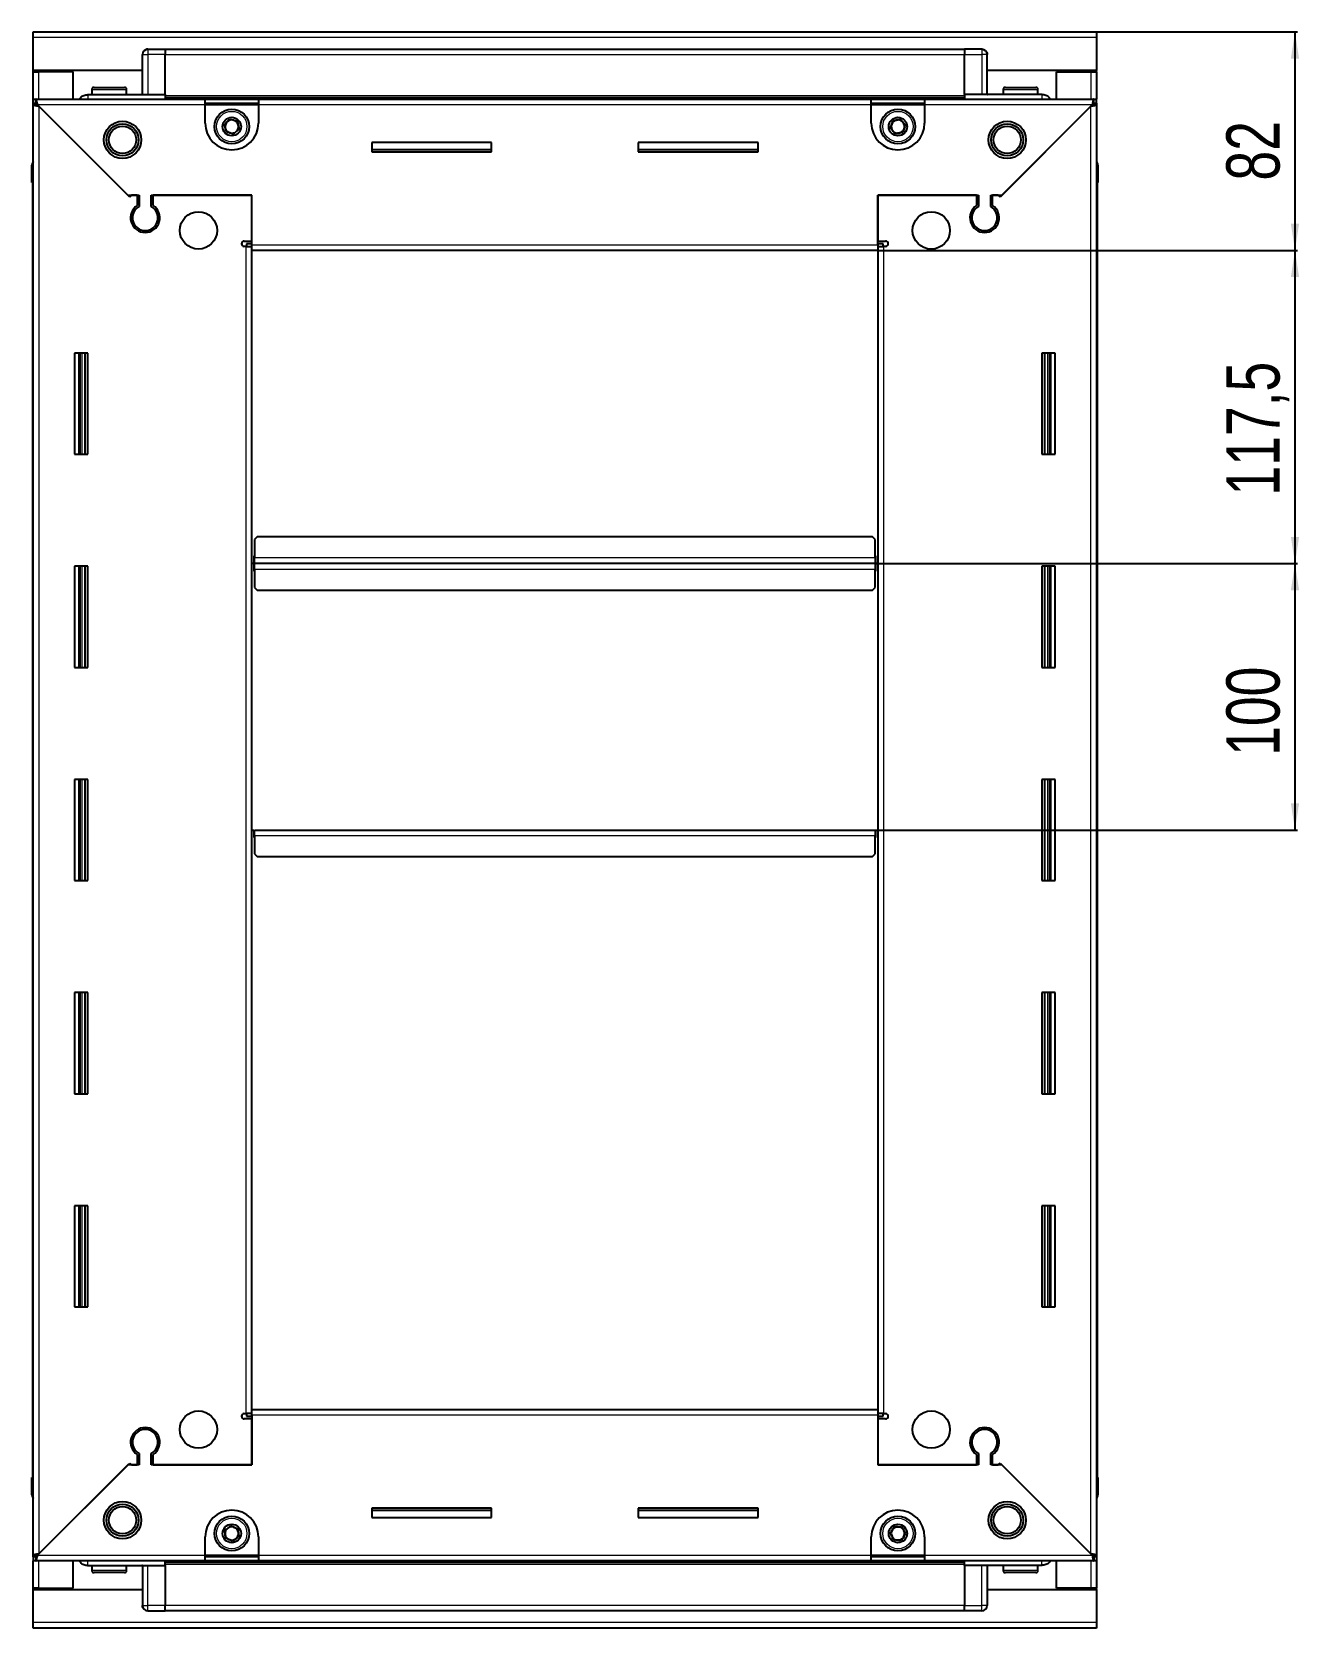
# Model space of a CAD drawing. Header units: millimetres. Extents: x 1021 to 4025, y -1087 to 1584.
# Drawn here: x 3549 to 4025, y 843 to 1442 of the extents above; entities that cross this region are included whole.
import ezdxf

# ---------------------------------------------------------------- set-up
doc = ezdxf.new("R2010")
doc.units = ezdxf.units.MM
doc.layers.add('FORMAT', color=7, linetype='Continuous')
doc.styles.add('SLDTEXTSTYLE0', font='TXT', dxfattribs={"width": 0.75})
doc.dimstyles.new('SLDDIMSTYLE0', dxfattribs={"dimtxt": 20, "dimasz": 10, "dimexe": 0, "dimexo": 0.0625, "dimgap": 5, "dimtad": 2, "dimdec": 1, "dimrnd": 1e-09, "dimzin": 12, "dimdsep": 46, "dimtxsty": 'SLDTEXTSTYLE0', "dimsah": 1, "dimcen": 0.09, "dimadec": 0, "dimazin": 3, "dimtfac": 1, "dimtofl": 0, "dimtmove": 0, "dimatfit": 3, "dimfxl": 0, "dimfrac": 2, "dimtolj": 1, "dimtzin": 12, "dimarcsym": 0})

# ---------------------------------------------------------------- blocks, each defined once
blk = doc.blocks.new('_D_5')
at = {"layer": 'FORMAT'}
for p, q in [((3948.58, 1442.16), (4024.07, 1442.16)), ((4023.07, 1442.16), (4023.07, 1360.16)), ((3866.58, 1360.16), (4024.07, 1360.16))]:
    blk.add_line(p, q, dxfattribs=at)
for points in [[(4023.07, 1442.16), (4021.53, 1432.16), (4024.6, 1432.16)], [(4023.07, 1360.16), (4024.6, 1370.16), (4021.53, 1370.16)]]:
    blk.add_solid(points, dxfattribs=at)
at = {"layer": 'FORMAT', "insert": (3997.29, 1386.39), "char_height": 20, "attachment_point": 1, "rotation": 90, "style": 'SLDTEXTSTYLE0'}
blk.add_mtext('82', dxfattribs=at)
blk = doc.blocks.new('_D_6')
at = {"layer": 'FORMAT'}
for p, q in [((3866.58, 1360.16), (4024.07, 1360.16)), ((4023.07, 1360.16), (4023.07, 1242.66)), ((3865.58, 1242.66), (4024.07, 1242.66))]:
    blk.add_line(p, q, dxfattribs=at)
for points in [[(4023.07, 1360.16), (4021.53, 1350.16), (4024.6, 1350.16)], [(4023.07, 1242.66), (4024.6, 1252.66), (4021.53, 1252.66)]]:
    blk.add_solid(points, dxfattribs=at)
at = {"layer": 'FORMAT', "insert": (3997.29, 1268.16), "char_height": 20, "attachment_point": 1, "rotation": 90, "style": 'SLDTEXTSTYLE0'}
blk.add_mtext('117,5', dxfattribs=at)
blk = doc.blocks.new('_D_7')
at = {"layer": 'FORMAT'}
for p, q in [((3865.58, 1242.66), (4024.07, 1242.66)), ((4023.07, 1242.66), (4023.07, 1142.66)), ((3865.58, 1142.66), (4024.07, 1142.66))]:
    blk.add_line(p, q, dxfattribs=at)
for points in [[(4023.07, 1242.66), (4021.53, 1232.66), (4024.6, 1232.66)], [(4023.07, 1142.66), (4024.6, 1152.66), (4021.53, 1152.66)]]:
    blk.add_solid(points, dxfattribs=at)
at = {"layer": 'FORMAT', "insert": (3997.29, 1170.5), "char_height": 20, "attachment_point": 1, "rotation": 90, "style": 'SLDTEXTSTYLE0'}
blk.add_mtext('100', dxfattribs=at)

msp = doc.modelspace()

# ---------------------------------------------------------------- linework, layer by layer
at = {"color": 7, "linetype": 'Continuous', "lineweight": 25}
for p, q in [((3549.57, 1442.16), (3948.57, 1442.16)), ((3549.57, 1440.06), (3549.57, 1442.16)), ((3549.57, 1427.66), (3549.57, 1440.06)), ((3948.57, 1442.16), (3948.57, 1440.06)), ((3948.57, 1440.06), (3948.57, 1427.66)), ((3590.57, 1418.66), (3590.57, 1433.66)), ((3591.24, 1435.16), (3591.24, 1435.16)), ((3592.57, 1435.66), (3599.07, 1435.66)), ((3592.57, 1435.66), (3599.07, 1435.66)), ((3599.07, 1435.66), (3599.07, 1435.66)), ((3599.07, 1435.66), (3599.07, 1435.66)), ((3599.07, 1435.66), (3599.07, 1433.66)), ((3899.07, 1435.51), (3599.07, 1435.51)), ((3599.07, 1418.66), (3599.07, 1433.66)), ((3899.07, 1435.66), (3899.07, 1435.66)), ((3905.57, 1435.66), (3899.07, 1435.66)), ((3905.57, 1435.66), (3899.07, 1435.66)), ((3899.07, 1435.66), (3899.07, 1433.66)), ((3899.07, 1418.66), (3899.07, 1433.66)), ((3907.57, 1433.66), (3907.57, 1433.66)), ((3907.57, 1418.66), (3907.57, 1433.66)), ((3590.57, 1427.66), (3549.57, 1427.66)), ((3549.57, 1427.16), (3549.57, 1427.66)), ((3549.57, 1416.91), (3549.57, 1427.16)), ((3549.57, 1427.16), (3551.67, 1427.16)), ((3551.07, 1427.16), (3551.07, 1427.66)), ((3564.57, 1427.16), (3551.67, 1427.16)), ((3564.57, 1416.91), (3564.57, 1427.16)), ((3948.57, 1427.66), (3907.57, 1427.66)), ((3933.57, 1416.91), (3933.57, 1427.16)), ((3933.57, 1427.16), (3946.47, 1427.16)), ((3946.47, 1427.16), (3948.57, 1427.16)), ((3947.07, 1427.16), (3947.07, 1427.66)), ((3948.57, 1427.16), (3948.57, 1427.66)), ((3948.57, 1427.16), (3948.57, 1416.91)), ((3571.57, 1420.56), (3571.57, 1418.66)), ((3572.37, 1421.36), (3583.77, 1421.36)), ((3584.57, 1418.66), (3584.57, 1420.56)), ((3913.57, 1420.56), (3913.57, 1418.66)), ((3914.37, 1421.36), (3925.77, 1421.36)), ((3926.57, 1418.66), (3926.57, 1420.56)), ((3549.57, 1415.41), (3549.57, 1416.91)), ((3549.57, 1416.91), (3550.57, 1416.91)), ((3549.57, 1414.91), (3549.57, 1415.41)), ((3549.57, 1415.41), (3550.57, 1415.41)), ((3549.57, 870.41), (3549.57, 1414.91)), ((3551.07, 1414.91), (3549.57, 1414.91)), ((3550.57, 1415.41), (3550.57, 1416.91)), ((3550.57, 1416.91), (3614.07, 1416.91)), ((3551.17, 1414.81), (3585.07, 1380.91)), ((3585.77, 1380.21), (3551.67, 1414.31)), ((3570.07, 1418.66), (3599.07, 1418.66)), ((3599.07, 1418.66), (3599.07, 1418.16)), ((3599.07, 1417.51), (3899.07, 1417.51)), ((3614.07, 1414.81), (3614.07, 1416.91)), ((3614.07, 1416.91), (3634.07, 1416.91)), ((3614.07, 1415.41), (3634.07, 1415.41)), ((3614.07, 1407.91), (3614.07, 1414.81)), ((3634.07, 1416.91), (3634.07, 1414.81)), ((3634.07, 1416.91), (3864.07, 1416.91)), ((3634.07, 1414.81), (3634.07, 1407.91)), ((3864.07, 1414.81), (3864.07, 1416.91)), ((3864.07, 1416.91), (3884.07, 1416.91)), ((3864.07, 1415.41), (3884.07, 1415.41)), ((3864.07, 1407.91), (3864.07, 1414.81)), ((3884.07, 1416.91), (3884.07, 1414.81)), ((3884.07, 1416.91), (3947.57, 1416.91)), ((3884.07, 1414.81), (3884.07, 1407.91)), ((3928.07, 1418.66), (3899.07, 1418.66)), ((3899.07, 1418.66), (3899.07, 1418.16)), ((3946.47, 1414.31), (3912.37, 1380.21)), ((3913.07, 1380.91), (3946.97, 1414.81)), ((3947.07, 1414.91), (3948.57, 1414.91)), ((3947.57, 1415.41), (3947.57, 1416.91)), ((3947.57, 1416.91), (3948.57, 1416.91)), ((3947.57, 1415.41), (3948.57, 1415.41)), ((3948.57, 1415.41), (3948.57, 1416.91)), ((3948.57, 1415.41), (3948.57, 1414.91)), ((3948.57, 1414.91), (3948.57, 870.41)), ((3721.57, 1400.66), (3676.57, 1400.66)), ((3676.57, 1400.66), (3676.57, 1397.16)), ((3721.57, 1397.91), (3676.57, 1397.91)), ((3676.57, 1397.16), (3721.57, 1397.16)), ((3721.57, 1397.16), (3721.57, 1400.66)), ((3821.57, 1400.66), (3776.57, 1400.66)), ((3776.57, 1400.66), (3776.57, 1397.16)), ((3821.57, 1397.91), (3776.57, 1397.91)), ((3776.57, 1397.16), (3821.57, 1397.16)), ((3821.57, 1397.16), (3821.57, 1400.66)), ((3549.07, 1392.16), (3549.07, 1385.66)), ((3549.07, 1385.66), (3549.07, 1392.16)), ((3948.57, 1393.49), (3948.57, 1393.49)), ((3949.07, 1392.16), (3949.07, 1385.66)), ((3949.07, 1385.66), (3949.07, 1392.16)), ((3549.07, 1385.66), (3549.07, 1385.66)), ((3549.57, 1385.66), (3549.07, 1385.66)), ((3549.22, 1385.66), (3549.22, 899.66)), ((3948.57, 1385.66), (3949.07, 1385.66)), ((3948.92, 899.66), (3948.92, 1385.66)), ((3949.07, 1385.66), (3949.07, 1385.66)), ((3949.07, 1385.66), (3949.07, 1385.66)), ((3585.07, 1380.91), (3589.27, 1380.91)), ((3586.47, 1380.91), (3585.77, 1380.21)), ((3588.57, 1380.91), (3586.47, 1380.91)), ((3588.57, 1380.91), (3588.57, 1377.02)), ((3589.27, 1380.91), (3589.27, 1376.63)), ((3593.87, 1380.91), (3631.57, 1380.91)), ((3593.87, 1376.63), (3593.87, 1380.91)), ((3594.57, 1377.02), (3594.57, 1380.91)), ((3631.57, 1380.91), (3594.57, 1380.91)), ((3631.57, 1362.26), (3631.57, 1380.91)), ((3631.57, 1363.66), (3631.57, 1380.91)), ((3866.57, 1380.91), (3904.27, 1380.91)), ((3866.57, 1362.26), (3866.57, 1380.91)), ((3866.57, 1380.91), (3866.57, 1363.66)), ((3903.57, 1380.91), (3866.57, 1380.91)), ((3903.57, 1380.91), (3903.57, 1377.02)), ((3904.27, 1380.91), (3904.27, 1376.63)), ((3908.87, 1380.91), (3913.07, 1380.91)), ((3908.87, 1376.63), (3908.87, 1380.91)), ((3911.67, 1380.91), (3909.57, 1380.91)), ((3909.57, 1377.02), (3909.57, 1380.91)), ((3912.37, 1380.21), (3911.67, 1380.91)), ((3589.57, 1368.05), (3589.57, 1367.29)), ((3908.57, 1368.05), (3908.57, 1367.29)), ((3628.72, 1363.66), (3631.57, 1363.66)), ((3629.47, 1361.66), (3628.72, 1361.66)), ((3629.47, 1361.66), (3631.57, 1361.66)), ((3631.57, 1362.66), (3629.57, 1362.66)), ((3629.57, 1362.66), (3629.57, 1361.66)), ((3631.57, 1360.16), (3631.57, 1362.26)), ((3866.57, 1360.16), (3631.57, 1360.16)), ((3631.57, 925.16), (3631.57, 1360.16)), ((3866.57, 1363.66), (3869.42, 1363.66)), ((3868.57, 1362.66), (3866.57, 1362.66)), ((3866.57, 1362.26), (3866.57, 1360.16)), ((3866.57, 1361.66), (3868.67, 1361.66)), ((3866.57, 1360.16), (3866.57, 925.16)), ((3868.57, 1361.66), (3868.57, 1362.66)), ((3869.42, 1361.66), (3868.67, 1361.66)), ((3570.07, 1321.66), (3565.07, 1321.66)), ((3565.07, 1321.66), (3565.07, 1283.66)), ((3567.22, 1283.66), (3567.22, 1321.66)), ((3569.01, 1283.66), (3569.01, 1321.66)), ((3569.04, 1283.66), (3569.04, 1321.66)), ((3570.07, 1283.66), (3570.07, 1321.66)), ((3928.07, 1321.66), (3928.07, 1283.66)), ((3933.07, 1321.66), (3928.07, 1321.66)), ((3929.09, 1321.66), (3929.09, 1283.66)), ((3929.12, 1321.66), (3929.12, 1283.66)), ((3930.92, 1321.66), (3930.92, 1283.66)), ((3933.07, 1283.66), (3933.07, 1321.66)), ((3565.07, 1283.66), (3570.07, 1283.66)), ((3928.07, 1283.66), (3933.07, 1283.66)), ((3633.57, 1252.66), (3632.57, 1251.66)), ((3864.57, 1252.66), (3633.57, 1252.66)), ((3865.57, 1251.66), (3864.57, 1252.66)), ((3632.57, 1251.66), (3632.57, 1244.76)), ((3865.57, 1244.76), (3865.57, 1251.66)), ((3570.07, 1241.66), (3565.07, 1241.66)), ((3565.07, 1241.66), (3565.07, 1203.66)), ((3567.22, 1203.66), (3567.22, 1241.66)), ((3569.01, 1203.66), (3569.01, 1241.66)), ((3569.04, 1203.66), (3569.04, 1241.66)), ((3570.07, 1203.66), (3570.07, 1241.66)), ((3632.32, 1242.66), (3631.57, 1242.66)), ((3632.57, 1245.51), (3632.32, 1245.51)), ((3632.32, 1245.51), (3632.32, 1242.66)), ((3632.32, 1242.66), (3632.32, 1239.81)), ((3632.57, 1242.66), (3632.57, 1244.76)), ((3632.57, 1240.56), (3632.57, 1242.66)), ((3865.57, 1242.66), (3632.57, 1242.66)), ((3632.57, 1240.56), (3632.57, 1233.66)), ((3865.82, 1245.51), (3865.57, 1245.51)), ((3865.57, 1244.76), (3865.57, 1242.66)), ((3865.57, 1242.66), (3865.57, 1240.56)), ((3865.57, 1233.66), (3865.57, 1240.56)), ((3865.82, 1242.66), (3865.82, 1245.51)), ((3865.82, 1239.81), (3865.82, 1242.66)), ((3866.57, 1242.66), (3865.82, 1242.66)), ((3928.07, 1241.66), (3928.07, 1203.66)), ((3933.07, 1241.66), (3928.07, 1241.66)), ((3929.09, 1241.66), (3929.09, 1203.66)), ((3929.12, 1241.66), (3929.12, 1203.66)), ((3930.92, 1241.66), (3930.92, 1203.66)), ((3933.07, 1203.66), (3933.07, 1241.66)), ((3632.32, 1239.81), (3632.57, 1239.81)), ((3865.57, 1239.81), (3865.82, 1239.81)), ((3632.57, 1233.66), (3633.57, 1232.66)), ((3633.57, 1232.66), (3864.57, 1232.66)), ((3864.57, 1232.66), (3865.57, 1233.66)), ((3565.07, 1203.66), (3570.07, 1203.66)), ((3928.07, 1203.66), (3933.07, 1203.66)), ((3570.07, 1161.66), (3565.07, 1161.66)), ((3565.07, 1161.66), (3565.07, 1123.66)), ((3567.22, 1123.66), (3567.22, 1161.66)), ((3569.01, 1123.66), (3569.01, 1161.66)), ((3569.04, 1123.66), (3569.04, 1161.66)), ((3570.07, 1123.66), (3570.07, 1161.66)), ((3928.07, 1161.66), (3928.07, 1123.66)), ((3933.07, 1161.66), (3928.07, 1161.66)), ((3929.09, 1161.66), (3929.09, 1123.66)), ((3929.12, 1161.66), (3929.12, 1123.66)), ((3930.92, 1161.66), (3930.92, 1123.66)), ((3933.07, 1123.66), (3933.07, 1161.66)), ((3631.57, 1142.66), (3632.32, 1142.66)), ((3632.32, 1142.66), (3632.32, 1139.81)), ((3632.32, 1139.81), (3632.57, 1139.81)), ((3632.57, 1140.56), (3632.57, 1142.66)), ((3632.57, 1142.66), (3865.57, 1142.66)), ((3632.57, 1140.56), (3632.57, 1133.66)), ((3865.57, 1142.66), (3865.57, 1140.56)), ((3865.57, 1133.66), (3865.57, 1140.56)), ((3865.57, 1139.81), (3865.82, 1139.81)), ((3865.82, 1139.81), (3865.82, 1142.66)), ((3865.82, 1142.66), (3866.57, 1142.66)), ((3632.57, 1133.66), (3633.57, 1132.66)), ((3633.57, 1132.66), (3864.57, 1132.66)), ((3864.57, 1132.66), (3865.57, 1133.66)), ((3565.07, 1123.66), (3570.07, 1123.66)), ((3928.07, 1123.66), (3933.07, 1123.66)), ((3570.07, 1081.66), (3565.07, 1081.66)), ((3565.07, 1081.66), (3565.07, 1043.66)), ((3567.22, 1043.66), (3567.22, 1081.66)), ((3569.01, 1043.66), (3569.01, 1081.66)), ((3569.04, 1043.66), (3569.04, 1081.66)), ((3570.07, 1043.66), (3570.07, 1081.66)), ((3928.07, 1081.66), (3928.07, 1043.66)), ((3933.07, 1081.66), (3928.07, 1081.66)), ((3929.09, 1081.66), (3929.09, 1043.66)), ((3929.12, 1081.66), (3929.12, 1043.66)), ((3930.92, 1081.66), (3930.92, 1043.66)), ((3933.07, 1043.66), (3933.07, 1081.66)), ((3565.07, 1043.66), (3570.07, 1043.66)), ((3928.07, 1043.66), (3933.07, 1043.66)), ((3570.07, 1001.66), (3565.07, 1001.66)), ((3565.07, 1001.66), (3565.07, 963.66)), ((3567.22, 963.66), (3567.22, 1001.66)), ((3569.01, 963.66), (3569.01, 1001.66)), ((3569.04, 963.66), (3569.04, 1001.66)), ((3570.07, 963.66), (3570.07, 1001.66)), ((3928.07, 1001.66), (3928.07, 963.66)), ((3933.07, 1001.66), (3928.07, 1001.66)), ((3929.09, 1001.66), (3929.09, 963.66)), ((3929.12, 1001.66), (3929.12, 963.66)), ((3930.92, 1001.66), (3930.92, 963.66)), ((3933.07, 963.66), (3933.07, 1001.66)), ((3565.07, 963.66), (3570.07, 963.66)), ((3928.07, 963.66), (3933.07, 963.66)), ((3628.72, 923.66), (3629.47, 923.66)), ((3631.57, 923.66), (3629.47, 923.66)), ((3629.57, 923.66), (3629.57, 922.66)), ((3629.57, 922.66), (3631.57, 922.66)), ((3631.57, 923.06), (3631.57, 925.16)), ((3631.57, 925.16), (3866.57, 925.16)), ((3631.57, 923.06), (3631.57, 904.41)), ((3866.57, 925.16), (3866.57, 923.06)), ((3868.67, 923.66), (3866.57, 923.66)), ((3866.57, 923.06), (3866.57, 904.41)), ((3866.57, 922.66), (3868.57, 922.66)), ((3868.57, 922.66), (3868.57, 923.66)), ((3868.67, 923.66), (3869.42, 923.66)), ((3589.57, 918.04), (3589.57, 917.28)), ((3631.57, 921.66), (3628.72, 921.66)), ((3631.57, 904.41), (3631.57, 921.66)), ((3866.57, 921.66), (3866.57, 904.41)), ((3869.42, 921.66), (3866.57, 921.66)), ((3908.57, 918.04), (3908.57, 917.28)), ((3551.67, 871.01), (3585.77, 905.11)), ((3585.77, 905.11), (3586.47, 904.41)), ((3588.57, 908.3), (3588.57, 904.41)), ((3589.27, 908.7), (3589.27, 904.41)), ((3593.87, 904.41), (3593.87, 908.7)), ((3594.57, 904.41), (3594.57, 908.3)), ((3903.57, 908.3), (3903.57, 904.41)), ((3904.27, 908.7), (3904.27, 904.41)), ((3908.87, 904.41), (3908.87, 908.7)), ((3909.57, 904.41), (3909.57, 908.3)), ((3911.67, 904.41), (3912.37, 905.11)), ((3912.37, 905.11), (3946.47, 871.01)), ((3549.07, 899.66), (3549.07, 899.66)), ((3549.07, 893.16), (3549.07, 899.66)), ((3549.07, 899.66), (3549.07, 899.66)), ((3549.07, 899.66), (3549.07, 893.16)), ((3549.57, 899.66), (3549.07, 899.66)), ((3585.07, 904.41), (3551.17, 870.51)), ((3589.27, 904.41), (3585.07, 904.41)), ((3586.47, 904.41), (3588.57, 904.41)), ((3631.57, 904.41), (3593.87, 904.41)), ((3594.57, 904.41), (3631.57, 904.41)), ((3904.27, 904.41), (3866.57, 904.41)), ((3866.57, 904.41), (3903.57, 904.41)), ((3913.07, 904.41), (3908.87, 904.41)), ((3909.57, 904.41), (3911.67, 904.41)), ((3946.97, 870.51), (3913.07, 904.41)), ((3948.57, 899.66), (3949.07, 899.66)), ((3949.07, 899.66), (3949.07, 899.66)), ((3949.07, 893.16), (3949.07, 899.66)), ((3949.07, 899.66), (3949.07, 893.16)), ((3549.57, 891.84), (3549.57, 891.84)), ((3721.57, 888.16), (3676.57, 888.16)), ((3676.57, 888.16), (3676.57, 884.66)), ((3676.57, 887.41), (3721.57, 887.41)), ((3721.57, 884.66), (3721.57, 888.16)), ((3821.57, 888.16), (3776.57, 888.16)), ((3776.57, 888.16), (3776.57, 884.66)), ((3776.57, 887.41), (3821.57, 887.41)), ((3821.57, 884.66), (3821.57, 888.16)), ((3676.57, 884.66), (3721.57, 884.66)), ((3776.57, 884.66), (3821.57, 884.66)), ((3614.07, 870.51), (3614.07, 877.41)), ((3634.07, 877.41), (3634.07, 870.51)), ((3864.07, 870.51), (3864.07, 877.41)), ((3884.07, 877.41), (3884.07, 870.51)), ((3549.57, 869.91), (3549.57, 870.41)), ((3551.07, 870.41), (3549.57, 870.41)), ((3549.57, 869.91), (3549.57, 868.41)), ((3550.57, 869.91), (3549.57, 869.91)), ((3550.57, 869.91), (3550.57, 868.41)), ((3614.07, 868.41), (3614.07, 870.51)), ((3634.07, 869.91), (3614.07, 869.91)), ((3634.07, 870.51), (3634.07, 868.41)), ((3864.07, 868.41), (3864.07, 870.51)), ((3884.07, 869.91), (3864.07, 869.91)), ((3884.07, 870.51), (3884.07, 868.41)), ((3947.07, 870.41), (3948.57, 870.41)), ((3947.57, 869.91), (3947.57, 868.41)), ((3948.57, 869.91), (3947.57, 869.91)), ((3948.57, 870.41), (3948.57, 869.91)), ((3948.57, 869.91), (3948.57, 868.41)), ((3549.57, 858.16), (3549.57, 868.41)), ((3550.57, 868.41), (3549.57, 868.41)), ((3614.07, 868.41), (3550.57, 868.41)), ((3564.57, 858.16), (3564.57, 868.41)), ((3570.07, 866.66), (3599.07, 866.66)), ((3571.57, 866.66), (3571.57, 864.76)), ((3576.14, 863.96), (3572.37, 863.96)), ((3583.77, 863.96), (3576.14, 863.96)), ((3584.57, 864.76), (3584.57, 866.66)), ((3590.57, 866.66), (3590.57, 851.66)), ((3899.07, 867.81), (3599.07, 867.81)), ((3599.07, 866.66), (3599.07, 867.16)), ((3599.07, 866.66), (3599.07, 851.66)), ((3634.07, 868.41), (3614.07, 868.41)), ((3864.07, 868.41), (3634.07, 868.41)), ((3884.07, 868.41), (3864.07, 868.41)), ((3947.57, 868.41), (3884.07, 868.41)), ((3899.07, 866.66), (3899.07, 867.16)), ((3928.07, 866.66), (3899.07, 866.66)), ((3899.07, 866.66), (3899.07, 851.66)), ((3907.57, 866.66), (3907.57, 851.66)), ((3913.57, 866.66), (3913.57, 864.76)), ((3921.36, 863.96), (3914.37, 863.96)), ((3925.77, 863.96), (3921.36, 863.96)), ((3926.57, 864.76), (3926.57, 866.66)), ((3933.57, 858.16), (3933.57, 868.41)), ((3948.57, 868.41), (3947.57, 868.41)), ((3948.57, 868.41), (3948.57, 858.16)), ((3551.67, 858.16), (3549.57, 858.16)), ((3549.57, 857.66), (3549.57, 858.16)), ((3549.57, 845.26), (3549.57, 857.66)), ((3549.57, 857.66), (3590.57, 857.66)), ((3551.07, 857.66), (3551.07, 858.16)), ((3551.67, 858.16), (3564.57, 858.16)), ((3907.57, 857.66), (3948.57, 857.66)), ((3946.47, 858.16), (3933.57, 858.16)), ((3948.57, 858.16), (3946.47, 858.16)), ((3947.07, 857.66), (3947.07, 858.16)), ((3948.57, 857.66), (3948.57, 858.16)), ((3948.57, 857.66), (3948.57, 845.26)), ((3590.57, 851.66), (3590.57, 851.66)), ((3599.07, 849.66), (3599.07, 851.66)), ((3899.07, 849.66), (3899.07, 851.66)), ((3549.57, 843.16), (3549.57, 845.26)), ((3592.57, 849.66), (3599.07, 849.66)), ((3592.57, 849.66), (3599.07, 849.66)), ((3599.07, 849.81), (3899.07, 849.81)), ((3599.07, 849.66), (3599.07, 849.66)), ((3899.07, 849.66), (3899.07, 849.66)), ((3905.57, 849.66), (3899.07, 849.66)), ((3899.07, 849.66), (3899.07, 849.66)), ((3905.57, 849.66), (3899.07, 849.66)), ((3906.89, 850.16), (3906.89, 850.16)), ((3948.57, 845.26), (3948.57, 843.16)), ((3948.57, 843.16), (3549.57, 843.16))]:
    msp.add_line(p, q, dxfattribs=at)
at = {"color": 8, "linetype": 'Continuous', "lineweight": 18}
for p, q in [((3948.57, 1440.06), (3549.57, 1440.06)), ((3590.57, 1433.66), (3592.57, 1433.66)), ((3592.57, 1435.66), (3592.57, 1433.66)), ((3592.57, 1433.66), (3592.57, 1418.66)), ((3599.07, 1433.66), (3592.57, 1433.66)), ((3899.07, 1433.51), (3599.07, 1433.51)), ((3899.07, 1433.66), (3905.57, 1433.66)), ((3905.57, 1435.66), (3905.57, 1433.66)), ((3905.57, 1433.66), (3905.57, 1418.66)), ((3907.57, 1433.66), (3905.57, 1433.66)), ((3551.67, 1427.16), (3551.67, 1427.66)), ((3551.67, 1416.91), (3551.67, 1427.16)), ((3946.47, 1427.66), (3946.47, 1427.16)), ((3946.47, 1427.16), (3946.47, 1416.91)), ((3571.57, 1420.56), (3584.57, 1420.56)), ((3913.57, 1420.56), (3926.57, 1420.56)), ((3614.07, 1414.81), (3551.17, 1414.81)), ((3551.67, 1414.31), (3551.67, 871.01)), ((3899.07, 1418.16), (3599.07, 1418.16)), ((3899.07, 1416.93), (3599.07, 1416.93)), ((3614.07, 1414.81), (3634.07, 1414.81)), ((3864.07, 1414.81), (3634.07, 1414.81)), ((3864.07, 1414.81), (3884.07, 1414.81)), ((3946.97, 1414.81), (3884.07, 1414.81)), ((3946.47, 871.01), (3946.47, 1414.31)), ((3549.57, 1392.16), (3549.07, 1392.16)), ((3948.57, 1392.16), (3949.07, 1392.16)), ((3629.47, 923.66), (3629.47, 1361.66)), ((3631.57, 1362.26), (3866.57, 1362.26)), ((3868.67, 1361.66), (3868.67, 923.66)), ((3566.57, 1321.66), (3566.57, 1283.66)), ((3567.8, 1321.66), (3567.8, 1283.66)), ((3930.33, 1283.66), (3930.33, 1321.66)), ((3931.57, 1283.66), (3931.57, 1321.66)), ((3566.57, 1241.66), (3566.57, 1203.66)), ((3567.8, 1241.66), (3567.8, 1203.66)), ((3865.57, 1244.76), (3632.57, 1244.76)), ((3632.57, 1240.56), (3865.57, 1240.56)), ((3930.33, 1203.66), (3930.33, 1241.66)), ((3931.57, 1203.66), (3931.57, 1241.66)), ((3566.57, 1161.66), (3566.57, 1123.66)), ((3567.8, 1161.66), (3567.8, 1123.66)), ((3930.33, 1123.66), (3930.33, 1161.66)), ((3931.57, 1123.66), (3931.57, 1161.66)), ((3632.57, 1140.56), (3865.57, 1140.56)), ((3566.57, 1081.66), (3566.57, 1043.66)), ((3567.8, 1081.66), (3567.8, 1043.66)), ((3930.33, 1043.66), (3930.33, 1081.66)), ((3931.57, 1043.66), (3931.57, 1081.66)), ((3566.57, 1001.66), (3566.57, 963.66)), ((3567.8, 1001.66), (3567.8, 963.66)), ((3930.33, 963.66), (3930.33, 1001.66)), ((3931.57, 963.66), (3931.57, 1001.66)), ((3866.57, 923.06), (3631.57, 923.06)), ((3549.57, 893.16), (3549.07, 893.16)), ((3948.57, 893.16), (3949.07, 893.16)), ((3551.17, 870.51), (3614.07, 870.51)), ((3634.07, 870.51), (3614.07, 870.51)), ((3634.07, 870.51), (3864.07, 870.51)), ((3884.07, 870.51), (3864.07, 870.51)), ((3884.07, 870.51), (3946.97, 870.51)), ((3551.67, 858.16), (3551.67, 868.41)), ((3575.87, 864.76), (3571.57, 864.76)), ((3584.57, 864.76), (3575.87, 864.76)), ((3592.57, 851.66), (3592.57, 866.66)), ((3599.07, 868.4), (3899.07, 868.4)), ((3599.07, 867.16), (3899.07, 867.16)), ((3905.57, 851.66), (3905.57, 866.66)), ((3921.54, 864.76), (3913.57, 864.76)), ((3926.57, 864.76), (3921.54, 864.76)), ((3946.47, 868.41), (3946.47, 858.16)), ((3551.67, 857.66), (3551.67, 858.16)), ((3946.47, 858.16), (3946.47, 857.66)), ((3590.57, 851.66), (3592.57, 851.66)), ((3599.07, 851.66), (3592.57, 851.66)), ((3592.57, 849.66), (3592.57, 851.66)), ((3599.07, 851.81), (3899.07, 851.81)), ((3899.07, 851.66), (3905.57, 851.66)), ((3907.57, 851.66), (3905.57, 851.66)), ((3905.57, 849.66), (3905.57, 851.66)), ((3948.57, 845.26), (3549.57, 845.26))]:
    msp.add_line(p, q, dxfattribs=at)
at = {"color": 7, "linetype": 'Continuous', "lineweight": 25, "flags": 128}
for points in [[(3907.42, 1434.42), (3907.53, 1434.05), (3907.57, 1433.66)], [(3590.71, 850.91), (3590.6, 851.27), (3590.57, 851.66)]]:
    msp.add_lwpolyline(points, dxfattribs=at)
at = {"color": 7, "linetype": 'Continuous', "lineweight": 25}
for centre, radius in [((3583.07, 1401.66), 7), ((3583.07, 1401.66), 6.03), ((3624.07, 1406.66), 6.5), ((3624.07, 1406.66), 3.46), ((3874.07, 1406.66), 6.5), ((3874.07, 1406.66), 3.46), ((3915.07, 1401.66), 7), ((3915.07, 1401.66), 6.03), ((3583.07, 1401.66), 5.1), ((3915.07, 1401.66), 5.1), ((3611.57, 1367.66), 7), ((3886.57, 1367.66), 7), ((3611.57, 917.66), 7), ((3886.57, 917.66), 7), ((3583.07, 883.66), 7), ((3583.07, 883.66), 6.03), ((3583.07, 883.66), 5.1), ((3915.07, 883.66), 7), ((3915.07, 883.66), 6.03), ((3915.07, 883.66), 5.1), ((3624.07, 878.66), 6.5), ((3624.07, 878.66), 3.46), ((3874.07, 878.66), 6.5), ((3874.07, 878.66), 3.46)]:
    msp.add_circle(centre, radius, dxfattribs=at)
at = {"color": 8, "linetype": 'Continuous', "lineweight": 18}
for centre in [(3624.07, 1406.66), (3874.07, 1406.66), (3624.07, 878.66), (3874.07, 878.66)]:
    msp.add_circle(centre, 5.7, dxfattribs=at)
at = {"color": 7, "linetype": 'Continuous', "lineweight": 25}
for centre, radius, start, end in [((3592.57, 1433.66), 2, 90, 180), ((3592.57, 1433.66), 2, 123.94202, 131.40962), ((3592.57, 1433.66), 2, 90, 108.58003), ((3905.57, 1433.66), 2, 0, 90), ((3572.37, 1420.56), 0.8, 90, 180), ((3583.77, 1420.56), 0.8, 0, 90), ((3914.37, 1420.56), 0.8, 90, 180), ((3925.77, 1420.56), 0.8, 0, 90), ((3590.37, 1418.86), 0.2, 270, 0), ((3907.77, 1418.86), 0.2, 180, 270), ((3624.07, 1407.91), 10, 180, 270), ((3624.07, 1406.66), 2.5, 134.01559, 194.01559), ((3624.07, 1406.66), 2.5, 74.01559, 134.01559), ((3624.07, 1407.91), 10, 270, 0), ((3624.07, 1406.66), 2.5, 14.01559, 74.01559), ((3874.07, 1407.91), 10, 180, 270), ((3874.07, 1406.66), 2.5, 100.11158, 160.11158), ((3874.07, 1406.66), 2.5, 40.11158, 100.11158), ((3874.07, 1407.91), 10, 270, 0), ((3874.07, 1406.66), 2.5, 340.11158, 40.11158), ((3624.07, 1406.66), 2.5, 194.01559, 254.01559), ((3624.07, 1406.66), 2.5, 254.01559, 314.01559), ((3624.07, 1406.66), 2.5, 314.01559, 14.01559), ((3874.07, 1406.66), 2.5, 160.11158, 220.11158), ((3874.07, 1406.66), 2.5, 220.11158, 280.11158), ((3874.07, 1406.66), 2.5, 280.11158, 340.11158), ((3551.07, 1392.16), 2, 138.59038, 180), ((3947.07, 1392.16), 2, 0, 41.39416), ((3591.57, 1372.41), 5.5, 123.05573, 56.94427), ((3591.57, 1372.41), 4.8, 118.63099, 61.36901), ((3906.57, 1372.41), 5.5, 123.05573, 56.94427), ((3906.57, 1372.41), 4.8, 118.63099, 61.36901), ((3628.72, 1362.66), 1, 90, 270), ((3869.42, 1362.66), 1, 270, 90), ((3628.72, 922.66), 1, 90, 270), ((3869.42, 922.66), 1, 270, 90), ((3591.57, 912.91), 5.5, 303.05573, 236.94427), ((3591.57, 912.91), 4.8, 298.63099, 241.36901), ((3906.57, 912.91), 5.5, 303.05573, 236.94427), ((3906.57, 912.91), 4.8, 298.63099, 241.36901), ((3551.07, 893.16), 2, 180, 221.39416), ((3947.07, 893.16), 2, 318.59038, 0), ((3624.07, 877.41), 10, 90, 180), ((3624.07, 877.41), 10, 0, 90), ((3874.07, 877.41), 10, 90, 180), ((3874.07, 877.41), 10, 0, 90), ((3624.07, 878.66), 2.5, 127.47401, 187.47401), ((3624.07, 878.66), 2.5, 67.47401, 127.47401), ((3624.07, 878.66), 2.5, 7.47401, 67.47401), ((3874.07, 878.66), 2.5, 87.04236, 147.04236), ((3874.07, 878.66), 2.5, 27.04236, 87.04236), ((3624.07, 878.66), 2.5, 187.47401, 247.47401), ((3624.07, 878.66), 2.5, 247.47401, 307.47401), ((3624.07, 878.66), 2.5, 307.47401, 7.47401), ((3874.07, 878.66), 2.5, 147.04236, 207.04236), ((3874.07, 878.66), 2.5, 207.04236, 267.04236), ((3874.07, 878.66), 2.5, 267.04236, 327.04236), ((3874.07, 878.66), 2.5, 327.04236, 27.04236), ((3572.37, 864.76), 0.8, 180, 270), ((3583.77, 864.76), 0.8, 270, 360), ((3590.37, 866.46), 0.2, 0, 90), ((3907.77, 866.46), 0.2, 90, 180), ((3914.37, 864.76), 0.8, 180, 270), ((3925.77, 864.76), 0.8, 270, 360), ((3592.57, 851.66), 2, 180, 270), ((3905.57, 851.66), 2, 270, 0)]:
    msp.add_arc(centre, radius, start, end, dxfattribs=at)
for points, knots in [([(3549.57, 1414.91), (3549.59, 1414.87), (3549.64, 1414.78), (3550.04, 1414.64), (3550.6, 1414.51), (3551.18, 1414.4), (3551.54, 1414.34), (3551.67, 1414.31)], [0, 0, 0, 0, 0.2302553, 0.4485219, 0.6667858, 0.8850496, 1, 1, 1, 1]), ([(3551.17, 1414.81), (3551.12, 1415.07), (3551.03, 1415.56), (3550.9, 1416.2), (3550.77, 1416.67), (3550.66, 1416.89), (3550.59, 1416.91), (3550.57, 1416.91)], [0, 0, 0, 0, 0.2302553, 0.4485219, 0.6667858, 0.8850496, 1, 1, 1, 1]), ([(3566.85, 1416.91), (3566.97, 1417.11), (3567.36, 1417.76), (3568.51, 1418.47), (3569.55, 1418.6), (3570.07, 1418.66)], [0, 0, 0, 0, 0.18225, 0.591125, 1, 1, 1, 1]), ([(3599.07, 1418.66), (3599.07, 1418.63), (3599.07, 1418.55), (3599.07, 1417.93), (3599.07, 1417.35), (3599.07, 1416.96), (3599.07, 1416.93)], [0, 0, 0, 0, 0.324279, 0.648558, 0.972836, 1, 1, 1, 1]), ([(3899.07, 1418.66), (3899.07, 1418.63), (3899.07, 1418.55), (3899.07, 1417.93), (3899.07, 1417.35), (3899.07, 1416.96), (3899.07, 1416.93)], [0, 0, 0, 0, 0.324279, 0.648558, 0.972836, 1, 1, 1, 1]), ([(3931.28, 1416.91), (3931.16, 1417.11), (3930.77, 1417.76), (3929.62, 1418.47), (3928.58, 1418.6), (3928.07, 1418.66)], [0, 0, 0, 0, 0.1822499, 0.5911249, 1, 1, 1, 1]), ([(3946.47, 1414.31), (3946.72, 1414.36), (3947.21, 1414.45), (3947.85, 1414.58), (3948.32, 1414.71), (3948.54, 1414.82), (3948.56, 1414.89), (3948.57, 1414.91)], [0, 0, 0, 0, 0.2302553, 0.4485219, 0.6667858, 0.8850496, 1, 1, 1, 1]), ([(3947.57, 1416.91), (3947.52, 1416.89), (3947.43, 1416.84), (3947.3, 1416.44), (3947.17, 1415.88), (3947.06, 1415.3), (3946.99, 1414.94), (3946.97, 1414.81)], [0, 0, 0, 0, 0.230255, 0.448522, 0.666786, 0.88505, 1, 1, 1, 1]), ([(3621.29, 1407.46), (3621.66, 1407.82), (3622.36, 1408.49), (3623.05, 1409.15), (3623.37, 1409.46)], [0, 0, 0, 0, 0.534686, 1, 1, 1, 1]), ([(3623.37, 1409.46), (3623.86, 1409.32), (3624.79, 1409.06), (3625.71, 1408.79), (3626.14, 1408.67)], [0, 0, 0, 0, 0.534686, 1, 1, 1, 1]), ([(3626.14, 1408.67), (3626.17, 1408.55), (3626.32, 1407.97), (3626.56, 1407), (3626.76, 1406.2), (3626.84, 1405.87)], [0, 0, 0, 0, 0.133125, 0.637099, 1, 1, 1, 1]), ([(3871.22, 1406.16), (3871.27, 1406.27), (3871.47, 1406.84), (3871.81, 1407.77), (3872.09, 1408.55), (3872.21, 1408.87)], [0, 0, 0, 0, 0.133125, 0.637099, 1, 1, 1, 1]), ([(3872.21, 1408.87), (3872.71, 1408.96), (3873.66, 1409.13), (3874.61, 1409.3), (3875.05, 1409.38)], [0, 0, 0, 0, 0.534686, 1, 1, 1, 1]), ([(3875.05, 1409.38), (3875.38, 1408.98), (3876, 1408.25), (3876.62, 1407.51), (3876.91, 1407.17)], [0, 0, 0, 0, 0.534686, 1, 1, 1, 1]), ([(3621.99, 1404.66), (3621.91, 1404.99), (3621.71, 1405.79), (3621.47, 1406.76), (3621.32, 1407.34), (3621.29, 1407.46)], [0, 0, 0, 0, 0.3629006, 0.8668753, 1, 1, 1, 1]), ([(3624.77, 1403.86), (3624.27, 1404.01), (3623.34, 1404.27), (3622.42, 1404.54), (3621.99, 1404.66)], [0, 0, 0, 0, 0.534686, 1, 1, 1, 1]), ([(3626.84, 1405.87), (3626.47, 1405.51), (3625.78, 1404.84), (3625.09, 1404.17), (3624.77, 1403.86)], [0, 0, 0, 0, 0.5346859, 1, 1, 1, 1]), ([(3873.08, 1403.95), (3872.75, 1404.34), (3872.13, 1405.08), (3871.51, 1405.82), (3871.22, 1406.16)], [0, 0, 0, 0, 0.5346859, 1, 1, 1, 1]), ([(3875.93, 1404.46), (3875.42, 1404.37), (3874.47, 1404.2), (3873.52, 1404.03), (3873.08, 1403.95)], [0, 0, 0, 0, 0.534686, 1, 1, 1, 1]), ([(3876.91, 1407.17), (3876.79, 1406.85), (3876.51, 1406.07), (3876.17, 1405.14), (3875.97, 1404.57), (3875.93, 1404.46)], [0, 0, 0, 0, 0.362901, 0.866875, 1, 1, 1, 1]), ([(3621.4, 879.77), (3621.5, 879.85), (3621.97, 880.21), (3622.76, 880.82), (3623.42, 881.32), (3623.69, 881.53)], [0, 0, 0, 0, 0.133125, 0.637099, 1, 1, 1, 1]), ([(3623.69, 881.53), (3624.17, 881.33), (3625.06, 880.96), (3625.94, 880.59), (3626.36, 880.42)], [0, 0, 0, 0, 0.5346859, 1, 1, 1, 1]), ([(3871.18, 878.81), (3871.46, 879.25), (3871.99, 880.06), (3872.51, 880.86), (3872.75, 881.24)], [0, 0, 0, 0, 0.534686, 1, 1, 1, 1]), ([(3872.75, 881.24), (3872.88, 881.23), (3873.48, 881.2), (3874.47, 881.15), (3875.29, 881.1), (3875.64, 881.09)], [0, 0, 0, 0, 0.133125, 0.637099, 1, 1, 1, 1]), ([(3875.64, 881.09), (3875.87, 880.63), (3876.31, 879.77), (3876.75, 878.91), (3876.95, 878.52)], [0, 0, 0, 0, 0.534686, 1, 1, 1, 1]), ([(3621.77, 876.91), (3621.71, 877.42), (3621.58, 878.38), (3621.46, 879.33), (3621.4, 879.77)], [0, 0, 0, 0, 0.5346859, 1, 1, 1, 1]), ([(3624.44, 875.8), (3623.97, 876), (3623.07, 876.37), (3622.19, 876.74), (3621.77, 876.91)], [0, 0, 0, 0, 0.534686, 1, 1, 1, 1]), ([(3626.73, 877.56), (3626.46, 877.35), (3625.81, 876.85), (3625.02, 876.24), (3624.54, 875.88), (3624.44, 875.8)], [0, 0, 0, 0, 0.3629006, 0.8668753, 1, 1, 1, 1]), ([(3626.36, 880.42), (3626.42, 879.91), (3626.55, 878.95), (3626.67, 878), (3626.73, 877.56)], [0, 0, 0, 0, 0.534686, 1, 1, 1, 1]), ([(3872.5, 876.24), (3872.26, 876.7), (3871.82, 877.56), (3871.39, 878.42), (3871.18, 878.81)], [0, 0, 0, 0, 0.534686, 1, 1, 1, 1]), ([(3875.38, 876.09), (3875.03, 876.11), (3874.21, 876.15), (3873.22, 876.2), (3872.62, 876.24), (3872.5, 876.24)], [0, 0, 0, 0, 0.3629006, 0.8668753, 1, 1, 1, 1]), ([(3876.95, 878.52), (3876.67, 878.08), (3876.14, 877.27), (3875.62, 876.47), (3875.38, 876.09)], [0, 0, 0, 0, 0.534686, 1, 1, 1, 1]), ([(3551.67, 871.01), (3551.41, 870.97), (3550.92, 870.88), (3550.28, 870.74), (3549.81, 870.61), (3549.59, 870.5), (3549.57, 870.44), (3549.57, 870.41)], [0, 0, 0, 0, 0.230255, 0.448522, 0.666786, 0.88505, 1, 1, 1, 1]), ([(3550.57, 868.41), (3550.61, 868.44), (3550.7, 868.49), (3550.84, 868.89), (3550.97, 869.44), (3551.08, 870.02), (3551.14, 870.39), (3551.17, 870.51)], [0, 0, 0, 0, 0.230255, 0.448522, 0.666786, 0.88505, 1, 1, 1, 1]), ([(3948.57, 870.41), (3948.54, 870.46), (3948.49, 870.55), (3948.09, 870.68), (3947.54, 870.81), (3946.96, 870.92), (3946.59, 870.99), (3946.47, 871.01)], [0, 0, 0, 0, 0.2302553, 0.4485219, 0.6667858, 0.8850496, 1, 1, 1, 1]), ([(3946.97, 870.51), (3947.01, 870.26), (3947.1, 869.77), (3947.24, 869.13), (3947.37, 868.66), (3947.48, 868.44), (3947.54, 868.42), (3947.57, 868.41)], [0, 0, 0, 0, 0.2302553, 0.4485219, 0.6667858, 0.8850496, 1, 1, 1, 1]), ([(3566.85, 868.41), (3566.97, 868.21), (3567.36, 867.57), (3568.51, 866.86), (3569.55, 866.73), (3570.07, 866.66)], [0, 0, 0, 0, 0.18225, 0.591125, 1, 1, 1, 1]), ([(3599.07, 866.66), (3599.07, 866.7), (3599.07, 866.78), (3599.07, 867.4), (3599.07, 867.96), (3599.07, 868.33), (3599.07, 868.34)], [0, 0, 0, 0, 0.330266, 0.660532, 0.990799, 1, 1, 1, 1]), ([(3899.07, 866.66), (3899.07, 866.7), (3899.07, 866.78), (3899.07, 867.4), (3899.07, 867.96), (3899.07, 868.33), (3899.07, 868.34)], [0, 0, 0, 0, 0.330266, 0.660532, 0.990799, 1, 1, 1, 1]), ([(3931.28, 868.41), (3931.16, 868.21), (3930.77, 867.57), (3929.62, 866.86), (3928.58, 866.73), (3928.07, 866.66)], [0, 0, 0, 0, 0.18225, 0.591125, 1, 1, 1, 1])]:
    msp.add_open_spline(points, degree=3, knots=knots, dxfattribs=at)
for points in [[(3551.17, 1414.81), (3551.12, 1414.89), (3551.02, 1415.05), (3550.87, 1415.25), (3550.72, 1415.39), (3550.62, 1415.41), (3550.57, 1415.41)], [(3551.07, 1414.91), (3551.08, 1414.86), (3551.09, 1414.76), (3551.23, 1414.61), (3551.43, 1414.46), (3551.59, 1414.36), (3551.67, 1414.31)], [(3946.47, 1414.31), (3946.54, 1414.36), (3946.7, 1414.46), (3946.9, 1414.61), (3947.04, 1414.76), (3947.06, 1414.86), (3947.07, 1414.91)], [(3947.57, 1415.41), (3947.52, 1415.41), (3947.42, 1415.39), (3947.27, 1415.25), (3947.12, 1415.05), (3947.02, 1414.89), (3946.97, 1414.81)], [(3550.57, 869.91), (3550.62, 869.92), (3550.72, 869.94), (3550.87, 870.08), (3551.02, 870.28), (3551.12, 870.44), (3551.17, 870.51)], [(3551.67, 871.01), (3551.59, 870.96), (3551.43, 870.86), (3551.23, 870.71), (3551.09, 870.56), (3551.08, 870.46), (3551.07, 870.41)], [(3947.07, 870.41), (3947.06, 870.46), (3947.04, 870.56), (3946.9, 870.71), (3946.7, 870.86), (3946.54, 870.96), (3946.47, 871.01)], [(3946.97, 870.51), (3947.02, 870.44), (3947.12, 870.28), (3947.27, 870.08), (3947.42, 869.94), (3947.52, 869.92), (3947.57, 869.91)]]:
    msp.add_open_spline(points, degree=3, dxfattribs=at)
at = {"color": 8, "linetype": 'Continuous', "lineweight": 18}
for points, knots in [([(3570.07, 1418.66), (3570.07, 1418.62), (3570.07, 1418.54), (3570.07, 1418.11), (3570.07, 1417.65), (3570.07, 1417.24), (3570.07, 1416.97), (3570.07, 1416.91)], [0, 0, 0, 0, 0.3597529, 0.5534142, 0.7511852, 0.9489563, 1, 1, 1, 1]), ([(3928.07, 1418.66), (3928.07, 1418.62), (3928.07, 1418.54), (3928.07, 1418.11), (3928.07, 1417.65), (3928.07, 1417.24), (3928.07, 1416.97), (3928.07, 1416.91)], [0, 0, 0, 0, 0.359753, 0.553414, 0.751185, 0.948956, 1, 1, 1, 1]), ([(3570.07, 866.66), (3570.07, 866.71), (3570.07, 866.78), (3570.07, 867.22), (3570.07, 867.67), (3570.07, 868.09), (3570.07, 868.36), (3570.07, 868.41)], [0, 0, 0, 0, 0.359753, 0.553414, 0.751185, 0.948956, 1, 1, 1, 1]), ([(3928.07, 866.66), (3928.07, 866.71), (3928.07, 866.78), (3928.07, 867.22), (3928.07, 867.67), (3928.07, 868.09), (3928.07, 868.36), (3928.07, 868.41)], [0, 0, 0, 0, 0.359753, 0.553414, 0.751185, 0.948956, 1, 1, 1, 1])]:
    msp.add_open_spline(points, degree=3, knots=knots, dxfattribs=at)

# ---------------------------------------------------------------- dimensions: what is measured, and where the dimension line sits
at = {"layer": 'FORMAT'}
for base, p1, p2, picture, middle in [((4023.07, 1360.16), (3948.57, 1442.16), (3866.57, 1360.16), '_D_5', (4023.07, 1401.16)), ((4023.07, 1242.66), (3866.57, 1360.16), (3865.57, 1242.66), '_D_6', (4023.07, 1301.41)), ((4023.07, 1142.66), (3865.57, 1242.66), (3865.57, 1142.66), '_D_7', (4023.07, 1192.66))]:
    dim = msp.add_linear_dim(base=base, p1=p1, p2=p2, angle=90, dimstyle='SLDDIMSTYLE0', dxfattribs=at)
    dim.commit()
    dim.dimension.update_dxf_attribs({"geometry": picture, "text_midpoint": middle, "dimtype": 160})

doc.saveas('drawing.dxf')
